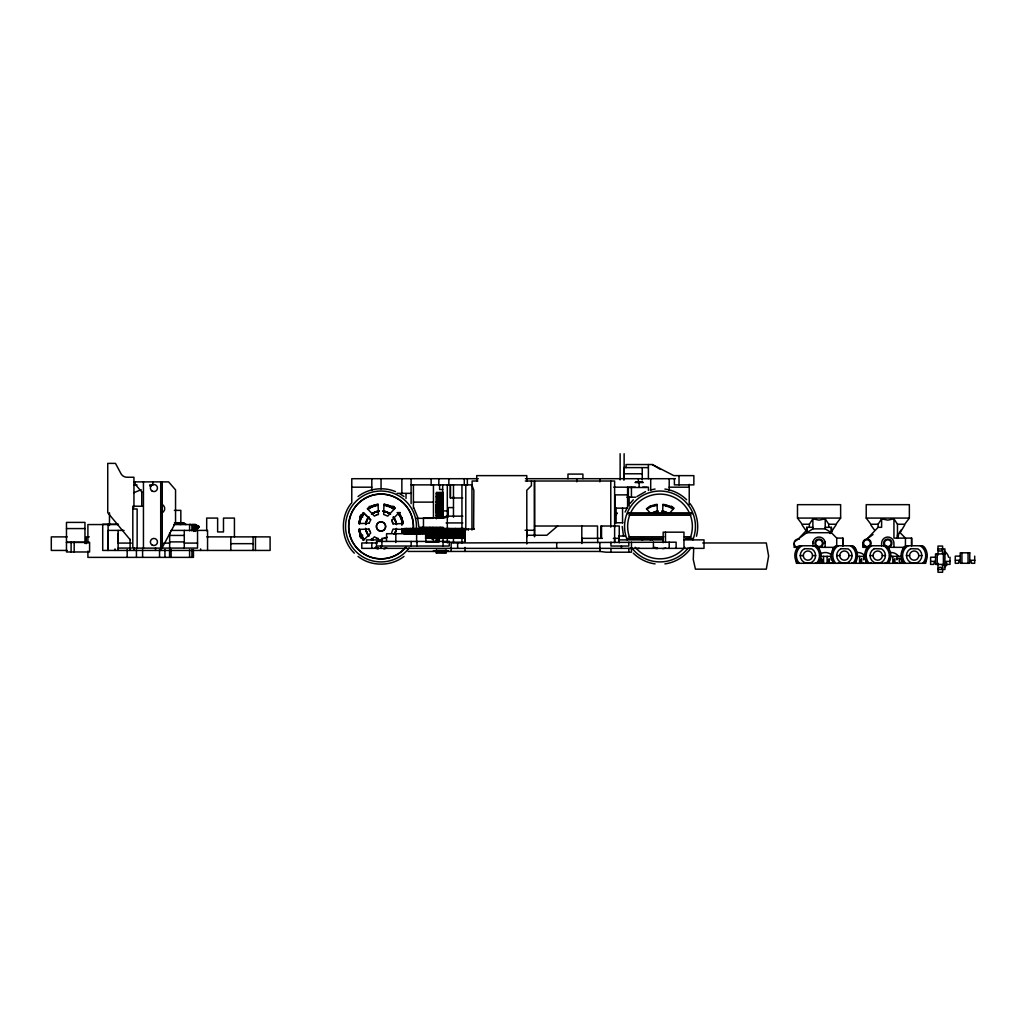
<?xml version="1.0" encoding="UTF-8"?>
<svg xmlns="http://www.w3.org/2000/svg" width="1026" height="1026" viewBox="0 0 1026 1026"><rect width="100%" height="100%" fill="white"/><g stroke="black" fill="none" stroke-linecap="round" stroke-linejoin="round"><path stroke-width="1.5" d="M118.131 550.436L118.131 530.404M399.537 515.783L399.55 512.602M401.859 533.264L401.859 528.493M401.859 525.312L401.859 517.373M411.105 503.663L411.105 478.706M416.62 542.497L416.62 533.712M442.847 528.557L442.847 538.265L442.745 527.479M450.388 497.969L450.388 484.875L450.388 497.969L462.726 497.969M453.479 484.875L453.479 497.969L453.479 496.802M442.822 542.19L465.265 542.19L465.163 529.095L474.41 529.095M468.241 530.262L468.241 529.095M526.8 543.985L526.8 490.261L531.417 485.644L531.417 481.014M581.806 542.626L581.806 538.342L602.262 538.342M597.683 542.626L597.683 538.342M599.864 547.384L599.864 551.437L606.02 552.206L631.465 552.206L631.465 549.128M610.778 527.146L610.778 481.014M614.625 542.639L614.625 538.342M614.625 527.146L614.625 481.014L525.312 481.014M807.347 529.454L798.254 539.035L806.718 532.712L806.718 527.326L812.887 527.326L812.887 518.848L819.056 520.131L825.212 518.848L828.739 524.235L828.739 527.326M806.718 527.326L806.718 532.712L812.887 528.865L812.887 527.326M836.716 545.806L836.716 538.111L831.381 532.712L825.212 528.865L825.212 518.848M806.718 532.712L831.381 532.712L831.381 527.326L825.212 527.326M842.885 538.111L842.885 545.806L842.885 538.111L836.716 538.111M873.036 534.52L866.983 539.035L878.089 527.326L878.089 524.235L881.616 518.848L887.785 520.131L893.941 518.848L893.941 538.111L911.614 538.111L911.614 545.806L911.614 538.111M897.468 538.111L897.468 524.235L893.941 518.848M473.64 529.095L473.858 490.261L472.101 485.644L472.101 481.014L477.847 481.014M831.381 532.712L831.381 527.326M904.727 525.004L900.11 532.712L905.445 538.111L905.445 545.806M391.675 532.635L393.035 529.095L403.154 529.39A22.341 22.341 0 0 1 402.628 532.25M403.218 529.095L403.205 529.39A22.341 22.341 0 0 1 402.59 532.25M693.691 549.41L693.255 559.426L695.423 569.161L766.307 569.161L768.615 556.054L766.307 542.959L702.746 542.959M942.612 548.923C942.727 551.885 937.879 551.885 937.995 548.923L944.933 548.923L944.933 569.481L937.995 569.481C937.879 566.519 942.727 566.519 942.612 569.481M813.092 541.6L812.887 545.96M369.142 523.286L358.908 523.555A22.341 22.341 0 0 1 363.332 512.872L370.694 519.823L369.091 523.286M696.449 536.239C699.45 525.068 696.962 512.679 689.934 503.497M898.096 536.765L898.827 533.571L901.226 529.839M835.998 525.004L830.098 533.571M193.363 528.313L193.401 526.582M866.124 559.824L866.124 562.133L868.124 563.3M625.103 512.025L627.296 507.601M197.39 526.556L193.016 524.453L197.39 526.556L195.722 530.083L199.082 526.556L194.94 524.427L193.747 526.056M160.71 550.436L175.549 522.709L175.549 489.877L168.597 481.874L133.944 481.874M194.068 526.017L194.94 524.427M812.887 518.848L809.36 524.235L809.36 527.326M831.034 532.327L832.496 529.839M351.072 503.497C339.632 517.899 341.119 540.369 354.329 553.168M193.67 531.494L197.095 526.582M796.586 549.038L799.305 545.768L816.568 545.768L819.274 549.038M818.466 563.3L819.274 562.133A13.094 13.094 0 0 0 817.966 547.166M833.022 549.038L835.741 545.768L852.991 545.768L855.71 549.038M854.902 563.3L855.71 562.133A13.094 13.094 0 0 0 854.402 547.166M866.38 549.038L869.099 545.768L886.361 545.768L889.067 549.038M888.26 563.3L889.067 562.133A13.094 13.094 0 0 0 887.759 547.166M902.816 549.038L905.535 545.768L922.784 545.768L925.503 549.038M924.695 563.3L925.503 562.133A13.094 13.094 0 0 0 924.195 547.166M196.902 529.583L199.082 526.556M809.36 524.235L802.101 524.235L797.484 518.079L797.484 504.664L840.627 504.664L840.627 518.079L835.998 524.235L828.739 524.235M878.089 524.235L870.83 524.235L866.213 518.079L866.213 504.664L909.357 504.664L909.357 518.079L904.727 524.235L897.468 524.235M195.312 531.494L199.018 526.582M193.683 530.032L196.723 526.556M630.041 503.497L633.286 499.777M689.947 549.449C683.867 557.285 674.736 562.569 664.912 563.902M363.473 540.292L370.694 533.122L368.988 529.095L358.908 529.39A22.341 22.341 0 0 0 363.332 540.074L363.525 540.292M371.284 539.907L374.4 536.829L376.337 537.868M644.52 538.252L642.276 540.074A22.341 22.341 0 0 1 640.66 537.65M669.721 513.038L673.607 508.742A22.341 22.341 0 0 0 662.924 504.317L662.616 513M650.279 539.907L652.331 537.855M852.939 563.3L853.222 563.018A11.555 11.555 0 0 0 851.798 546.73L850.413 545.768M886.31 563.3L886.579 563.018A11.555 11.555 0 0 0 885.156 546.73L883.771 545.768M922.733 563.3L923.015 563.018A11.555 11.555 0 0 0 921.592 546.73L920.207 545.768M378.389 514.449L378.094 504.317A22.341 22.341 0 0 0 367.398 508.742L374.4 516.116L376.337 515.078M557.618 526.005L546.832 535.264L526.8 535.264M816.709 562.62L815.08 563.3M849.195 562.62L847.566 563.3M882.475 562.62L880.834 563.3M801.896 545.768L800.498 546.73A11.555 11.555 0 0 0 799.074 563.018L799.357 563.3M838.319 545.768L836.934 546.73A11.555 11.555 0 0 0 835.51 563.018L834.01 562.62M871.69 545.768L870.304 546.73A11.555 11.555 0 0 0 868.881 563.018L869.15 563.3M908.113 545.768L906.727 546.73A11.555 11.555 0 0 0 905.304 563.018L905.586 563.3M358.036 496.52C368.526 488.427 383.249 486.491 395.472 491.595M404 556.425C390.906 566.698 371.13 566.711 358.036 556.425M637.005 496.52L645.534 491.595M387.212 537.149L383.621 538.496M133.944 492.66L141.178 489.697M149.847 486.132L152.746 484.952L152.746 481.874M376.285 515.078L378.427 514.449M650.215 490.005L655.063 489.043M901.405 558.67C898.443 558.554 898.443 563.402 901.405 563.3L901.405 558.67L896.942 558.67M451.158 551.437L451.158 542.959L676.134 542.19L676.134 548.359M383.621 548.641L383.968 548.628A22.341 22.341 0 0 0 386.84 548.051A22.341 22.341 0 0 1 383.916 548.628M662.616 548.641L662.924 548.628A22.341 22.341 0 0 0 665.784 548.051M179.935 524.478L181.14 524.44M185.206 524.44L186.347 524.427M674.39 478.693L674.39 484.875L693.858 484.875L693.858 475.628L673.825 475.628L652.254 464.534L626.052 464.534L626.052 467.612M648.394 467.612L623.744 467.625L623.744 479.873M623.744 473.781L642.238 473.781M478.296 478.706L351.777 478.706L351.777 502.766M525.427 478.706L675.365 478.706M635.761 481.784L642.533 481.784M634.979 482.553L643.302 482.553M133.944 484.952L137.074 484.952M149.604 484.952L152.746 484.952M411.105 484.875L471.46 484.875M351.777 487.183L371.81 487.183M613.728 487.183L635.299 487.183M642.674 487.183L648.394 487.183L648.394 490.466M669.196 487.183L689.228 487.183M646.855 487.491L628.361 487.491L628.361 497.2M442.693 489.492L439.603 489.492L439.603 484.875M443.309 492.429L436.371 492.429L436.371 518.784M397.049 493.339L411.105 493.339M436.371 493.711L443.309 493.711M436.371 494.814L443.309 494.814M627.591 494.878L614.907 494.878L614.907 508.139L627.591 508.139L627.591 487.183M436.371 495.891L443.309 495.891M436.371 496.584L443.309 496.584M436.371 496.956L443.309 496.956M436.371 497.161L443.309 497.097M626.822 497.2L635.774 497.2M436.371 498.303L443.309 498.303M436.371 499.418L443.309 499.418M436.371 500.483L443.309 500.483M436.371 501.496L443.309 501.496M436.371 501.701L443.309 501.701M436.371 501.919L443.309 501.919M413.414 502.124L433.447 502.124M436.371 502.201L443.309 502.201M436.371 502.522L443.309 502.522M436.371 503.625L443.309 503.625M436.371 504.677L443.309 504.677M374.888 505.356L378.119 505.356M383.993 505.356L387.225 505.356L387.212 506.446M656.858 505.356L649.381 506.446M663.027 505.356L666.105 505.356L666.105 506.446M436.371 505.664L443.309 505.664M142.409 506.216L132.816 506.216L132.816 548.128L197.543 548.076L197.543 530.404M369.142 506.446L373.464 506.446M388.379 506.446L393.92 506.446M667.541 506.446L671.863 506.446M436.371 506.575L443.309 506.575M436.371 507.408L443.309 507.408M453.479 507.588L448.234 507.588L448.234 517.078M436.371 508.101L443.309 508.101M132.816 508.986L137.138 508.986L137.138 548.128M436.371 509.396L443.309 509.396M174.407 510.371L180.833 510.371L180.833 522.709M436.371 510.384L443.309 510.384M442.693 510.91L447.31 510.91M436.371 511.294L443.309 511.294M436.371 512.128L443.309 512.128M397.088 512.602L400.268 512.602M436.371 512.885L443.309 512.885M614.689 512.91L617.152 512.91M627.591 512.91L692.306 512.91M436.371 513.526L443.309 513.526M614.689 513.68L617.152 513.68M627.591 513.68L692.306 513.68M436.371 514.321L443.309 514.321M436.371 515.116L443.309 515.103M436.371 515.244L443.309 515.244M614.561 515.219L615.6 515.219M629.13 515.219L690.767 515.219M436.371 515.462L443.309 515.462M436.371 515.783L443.309 515.783M436.371 516.181L443.309 516.181M446.079 516.155L462.803 516.155M442.693 516.771L447.31 516.771M436.371 517.271L443.309 517.271M445.04 517.925L423.469 517.925L423.469 528.557M436.371 518.066L443.309 518.066M797.484 518.079L840.627 518.079M866.213 518.079L909.357 518.079M416.492 518.31L433.447 518.31L433.447 484.875M174.446 522.709L183.154 522.709L185.462 524.248L174.741 524.248M614.907 522.773L622.833 522.773M446.079 522.927L462.803 522.927M391.675 520.31L393.035 523.85L403.154 523.555A22.341 22.341 0 0 0 398.781 512.872L391.727 520.31M118.465 524.248L102.715 524.248L102.715 550.436L270.107 550.436L270.107 536.88L206.79 536.88M117.592 524.555L87.903 524.555L87.903 543.305M173.766 524.555L193.452 524.555L193.452 530.801M534.533 526.017L534.533 536.803L534.508 481.014L534.533 526.017L597.53 526.005L597.53 538.342M878.089 527.326L881.616 527.326L881.616 518.848M66.472 528.57L84.966 528.57M420.083 528.557L403.962 528.557L404.116 534.097M442.514 528.557L464.74 528.557L464.74 538.265L425.457 538.265M812.887 528.865L825.212 528.865M525.043 530.262L534.508 530.262M124.031 530.404L108.115 530.404L108.115 550.436L108.115 524.248M170.957 530.404L207.56 530.404L207.56 550.436M169.649 535.431L184.282 535.431M618.691 536.021L624.872 536.021M629.13 536.79L663.976 536.79M684.406 536.79L690.767 536.79M67.203 536.88L51.3 536.88L51.3 550.436L67.203 550.436M89.313 536.88L86.274 536.88L86.274 543.665M386.52 538.342L381.89 538.342L381.89 546.037M613.343 538.342L619.255 538.342L619.255 542.639L619.255 526.005L600.761 526.005L600.761 538.342M627.591 538.342L662.77 538.342M685.625 538.342L692.306 538.342M431.908 539.112L433.447 539.112M436.371 538.996L439.141 538.996M627.591 539.112L663.219 539.112M685.625 539.112L692.306 539.112M381.954 539.881L366.551 539.881L366.551 542.703M619.255 539.881L663.168 539.881M683.97 539.881L704.003 539.881L704.003 548.359L361.793 548.359L361.793 542.959L377.196 542.959M436.371 540.061L439.141 540.061M436.371 540.266L439.141 540.266M436.371 540.779L439.141 540.779M436.371 540.971L439.141 540.907M436.371 541.112L439.141 541.112M169.649 541.895L184.282 541.895M439.141 541.997L436.371 541.997L436.371 538.009M66.472 542.267L89.595 542.267L89.595 551.975L66.472 551.975L66.472 522.401L84.966 522.401L84.966 543.511M438.192 542.19L425.867 542.19L425.867 533.712L386.571 533.712L386.52 541.42M66.472 542.421L84.966 542.421M118.131 543.087L131.418 543.087M163.762 543.087L169.649 543.087M184.282 543.087L197.543 543.087M230.812 543.665L253.089 543.665M798.792 547.345L794.086 547.345L794.086 543.19M817.517 547.345L835.279 547.345M869.086 547.345L862.815 547.345L862.815 543.19M886.246 547.345L905.445 547.345M690.036 547.589L693.396 547.589M118.131 548.076L131.418 548.076M630.041 548.359L631.388 548.359M637.928 548.359L639.288 548.359M436.371 550.475L446.079 550.475M436.371 551.116L446.079 550.988M408.143 551.437L599.864 551.437L599.864 542.959M436.371 552.026L446.079 552.026M436.371 553.065L446.079 553.219L446.079 549.949M942.15 553.309L944.933 553.309M945.087 553.925L935.532 553.925L935.532 564.403L945.087 564.403M800.229 555.592L803.307 555.592M812.554 555.592A4.617 4.617 0 0 0 805.615 551.59A4.617 4.617 0 0 0 805.615 559.593A4.617 4.617 0 0 0 812.554 555.592L815.632 555.592M836.665 555.592L839.743 555.592M848.989 555.592A4.617 4.617 0 0 0 842.051 551.59A4.617 4.617 0 0 0 842.051 559.593A4.617 4.617 0 0 0 848.989 555.592L852.067 555.592M870.022 555.592L873.1 555.592M882.347 555.592A4.617 4.617 0 0 0 875.422 551.59A4.617 4.617 0 0 0 875.422 559.593A4.617 4.617 0 0 0 882.347 555.592L885.438 555.592M906.458 555.592L909.536 555.592M918.783 555.592A4.617 4.617 0 0 1 911.845 559.593A4.617 4.617 0 0 1 911.845 551.59A4.617 4.617 0 0 1 918.783 555.592L921.861 555.592M960.221 556.13L955.283 556.13L955.283 559.978M820.826 556.361L831.175 556.361L831.175 559.824M857.21 556.361L864.969 556.361M889.645 556.361L901.405 556.361M935.532 557.233L930.595 557.233L930.595 561.094M942.15 565.018L944.933 565.018M363.384 538.034L362.563 538.034L362.563 534.854M189.695 524.427L190.618 524.453M383.968 504.317L383.673 514.449L387.7 516.116L394.6 508.742A22.341 22.341 0 0 0 383.916 504.317A22.341 22.341 0 0 1 394.651 508.742M657.384 548.641L657.076 548.628A22.341 22.341 0 0 1 654.216 548.051M378.427 548.641L378.094 548.628A22.341 22.341 0 0 1 375.221 548.051A22.341 22.341 0 0 0 378.132 548.628M664.912 489.043C673.082 490.171 680.802 493.981 686.676 499.777M655.063 563.902C646.893 562.774 639.172 558.965 633.286 553.168M378.427 538.522L376.285 537.868M194.786 524.44L198.864 526.556M194.478 525.274L198.416 527.492M194.235 525.299L198.056 527.492M652.254 464.534L660.308 469.28M193.504 526.017L195.851 527.492M399.896 493.775L404 496.52M183.064 522.709L185.347 524.248M192.875 526.774L195.107 528.313M813.977 545.768L815.362 546.73A11.555 11.555 0 0 1 816.786 563.018L816.542 562.62M182.384 522.709L184.526 524.248M181.807 522.709L183.808 524.248M181.076 522.709L182.91 524.248M180.217 522.709L181.846 524.248M650.279 513.038L646.406 508.742A22.341 22.341 0 0 1 657.089 504.317L657.384 513M363.473 512.654L370.655 519.823M179.229 522.709L180.64 524.248M141.793 491.929L135.124 484.182L135.124 481.874M130.084 539.65L107.743 512.692L107.743 463.38L115.476 463.38L120.606 472.96A6.938 6.938 0 0 0 127.006 477.244L133.944 477.244L133.944 507.075M178.139 522.709L179.294 524.248M903.624 563.3L902.816 562.133A13.094 13.094 0 0 1 904.124 547.166M867.188 563.3L866.38 562.133A13.094 13.094 0 0 1 867.688 547.166M833.83 563.3L833.022 562.133A13.094 13.094 0 0 1 834.33 547.166M797.394 563.3L796.586 562.133A13.094 13.094 0 0 1 797.895 547.166M802.101 525.004L806.718 531.712M805.602 529.839L807.064 532.327M176.972 522.709L177.844 524.248M413.722 507.601L417.492 516.706L418.775 526.479M874.332 529.839L870.83 525.004M833.638 562.133L833.33 560.978M175.728 522.709L176.318 524.248M392.394 521.759L393.073 523.85M369.668 531.186L369.027 529.095M623.526 536.239L622.231 526.479M825.007 541.6L825.212 547.345M974.7 556.13L974.7 559.978M968.069 552.822L968.069 563.3M961.913 552.822L961.913 563.3M950.012 557.233L950.012 561.094M943.381 553.925L943.381 564.403M942.612 553.309L942.612 546.063L937.995 546.063L937.995 555.169M942.612 565.018L942.612 572.264L937.995 572.264L937.995 563.159M937.225 553.925L937.225 564.403M925.721 560.671L925.721 563.3L796.381 563.3L796.381 560.671M904.175 562.62L904.175 563.3M902.611 560.671L902.611 563.3M899.866 562.62L899.866 563.3M897.468 534.867L897.468 538.009M896.942 556.361L896.942 559.824M896.942 562.62L896.942 563.3M894.928 558.67L894.928 563.3M894.159 559.439L894.159 562.517M893.941 547.345L893.941 543.19A6.169 6.169 0 0 0 887.785 537.034A6.169 6.169 0 0 0 881.616 543.19L881.616 545.96M892.851 556.361L892.851 563.3M889.311 559.132L889.311 563.3M887.233 562.62L887.233 563.3M885.22 562.62L885.22 563.3M882.296 562.62L882.296 563.3M877.987 562.62L877.987 563.3M870.894 562.62L870.894 563.3M866.585 562.62L866.585 563.3M866.175 560.671L866.175 563.3M863.661 556.361L863.661 559.824M863.661 562.62L863.661 563.3M861.66 558.67L861.66 563.3M860.878 559.439L860.878 562.517M859.57 556.361L859.57 563.3M856.03 560.517L856.03 563.3M855.928 560.671L855.928 563.3M853.953 562.62L853.953 563.3M851.952 562.62L851.952 563.3M849.015 562.62L849.015 563.3M844.706 562.62L844.706 563.3M838.422 562.62L838.422 563.3M834.1 562.62L834.1 563.3M832.804 560.671L832.804 563.3M831.175 562.62L831.175 563.3M829.175 558.67L829.175 563.3M828.405 559.439L828.405 562.517M827.097 556.361L827.097 563.3M823.545 556.361L823.545 563.3M822.236 559.439L822.236 562.517M821.467 558.67L821.467 563.3M819.492 560.671L819.466 563.3M812.22 562.62L812.22 563.3M689.228 484.349L689.228 504.689M683.97 548.359L683.97 532.173L663.168 532.173L663.168 542.703M679.02 475.628L679.02 484.875M669.196 478.706L669.196 490.466M669.196 542.19L669.196 548.359M665.476 532.173L665.476 542.472M653.421 542.19L653.421 548.359M650.702 478.706L650.702 490.466M648.394 464.534L648.394 478.706M642.238 467.625L642.238 479.873M639.147 482.553L639.147 487.337M638.377 478.706L638.377 482.938M631.439 487.491L631.439 497.2M631.465 542.19L631.465 548.359M629.13 497.2L629.13 506.113M628.823 542.19L628.823 546.037L610.957 546.037L610.957 542.19M628.823 548.359L628.823 552.206M624.129 453.736L624.129 479.873M622.564 508.139L622.564 522.773M621.435 546.037L621.435 548.359M620.127 453.736L620.127 479.873M616.1 508.139L616.1 522.773M614.625 526.005L614.625 541.972M610.957 548.359L610.957 552.206M601.531 526.005L601.531 538.342M599.864 478.706L599.864 481.835M582.909 478.706L582.909 474.089L567.968 474.089L567.968 478.706M581.806 526.005L581.806 543.562M576.74 478.706L576.74 481.784M556.708 542.959L556.708 548.359M526.8 481.014L526.8 475.628L476.718 475.628L476.718 481.014M526.8 530.262L526.8 536.79M471.96 485.298L471.96 530.057M467.343 478.706L467.343 484.875M465.804 484.875L465.804 530.365M465.163 529.095L465.163 542.19M465.035 547.384L465.035 551.437M464.265 478.706L464.265 484.875M463.765 528.557L463.778 538.265M463.457 528.557L463.457 538.265M462.367 528.557L462.367 538.265M461.944 484.875L461.944 528.788M461.944 538.201L461.944 542.908M461.29 528.557L461.29 538.265M460.597 528.557L460.597 538.265M460.225 528.557L460.225 538.265M460.02 528.557L460.02 538.265M458.866 528.557L458.866 538.265M457.763 528.557L457.763 538.265M457.634 542.959L457.634 548.359M456.698 528.557L456.698 538.265M455.685 528.557L455.685 538.265M455.467 528.557L455.467 538.265M455.262 528.557L455.262 538.265M454.659 528.557L454.659 538.265M453.543 528.557L453.543 538.265M453.479 496.597L453.479 517.207M453.479 537.56L453.479 542.497M452.504 528.557L452.504 538.265M451.517 528.557L451.517 538.265M450.594 528.557L450.594 538.265M449.773 528.557L449.773 538.265M449.08 528.557L449.08 538.265M448.849 478.706L448.849 484.875M448.824 528.557L448.875 538.265M448.772 528.557L448.657 538.265M448.413 528.557L448.413 538.265M448.08 551.437L448.08 550.667L433.447 550.667L433.447 551.437M447.785 528.557L447.785 538.265M447.31 484.875L447.31 529.095M447.31 537.919L447.31 542.959M446.797 528.557L446.797 538.265M445.874 528.557L445.874 538.265M445.04 528.557L445.04 538.265M444.296 528.557L444.296 538.265M443.655 538.265L443.463 527.479L419.262 527.479L419.172 534.097M443.065 546.037L443.065 538.342L438.448 538.342L438.448 541.42M442.693 484.875L442.693 518.002M441.988 527.479L441.988 538.265M441.244 527.479L441.244 538.265M440.5 527.479L440.5 538.265M440.192 527.479L440.103 538.265M439.91 527.479L439.91 538.265M439.782 527.479L439.641 538.265M438.833 478.706L438.833 484.875M438.718 527.479L438.718 538.265M437.858 527.479L437.858 538.265M437.076 527.479L437.076 538.265M436.409 527.479L436.409 538.265M436.371 549.949L436.371 553.219M435.909 504.972L435.909 512.538M435.896 527.479L435.896 538.265M435.204 527.479L435.204 538.265M434.19 527.479L434.19 538.265M433.447 537.457L433.447 541.882M433.357 527.479L433.382 538.265M433.075 527.479L433.152 538.265M432.818 527.479L432.818 538.265M432.344 527.479L432.344 538.265M431.754 527.479L431.754 538.265M431.138 478.706L431.138 484.875M430.971 527.479L430.971 538.265M430.381 527.479L430.381 538.265M429.907 527.479L429.907 538.265M429.573 527.479L429.573 538.265M428.56 527.479L428.56 538.265M427.521 527.479L427.521 538.265M426.842 527.479L426.842 538.265M426.316 527.479L426.316 538.265M425.649 527.479L425.649 538.265M424.867 527.479L424.867 533.635M424.007 527.479L424.007 533.635M423.084 527.479L423.11 533.635M422.815 527.479L422.815 533.635M422.532 527.479L422.622 533.635M422.225 527.479L422.225 533.635M421.481 527.479L421.481 533.635M420.737 527.479L420.737 533.635M419.993 527.479L420.083 534.097M418.172 528.557L418.172 534.097M417.12 528.557L417.12 534.097M417.031 541.42L417.031 546.037M416.902 528.557L416.902 534.097M416.402 534.097L416.402 528.557L416.21 534.097M416.069 528.557L416.069 534.097M415.171 528.557L415.171 534.097M414.209 528.557L414.209 534.097M413.414 484.875L413.414 508.216M413.17 528.557L413.17 534.097M412.08 528.557L412.08 534.097M411.17 541.42L411.17 546.037M410.836 528.557L410.939 534.097M410.605 528.557L410.605 534.097M410.246 528.557L410.246 534.097M409.81 528.557L409.81 534.097M408.733 528.557L408.733 534.097M407.63 528.557L407.63 534.097M406.694 528.557L406.694 534.097M406.501 528.557L406.501 534.097M406.193 528.557L406.052 534.097M406.014 493.698L406.027 498.482M405.155 528.557L405.155 534.097M401.859 478.706L401.859 493.339M395.818 533.712L395.818 542.497M381.056 478.706L381.056 488.953M381.056 545.652L381.056 548.359M374.9 505.356L374.9 506.446M371.81 478.706L371.81 490.415M371.81 542.959L371.81 548.359M362.563 514.193L362.563 517.373M255.461 536.88L255.461 550.436M253.089 536.88L253.089 550.436M234.428 537.085L234.428 518.079L223.488 518.079L223.488 531.943L217.627 531.943L217.627 518.079L206.688 518.079L206.688 530.75M230.812 536.88L230.812 550.436M200.621 548.897L200.621 550.436M193.452 549.564L193.452 557.375L87.903 557.375L87.903 551.116M191.913 524.555L191.913 530.801M191.913 549.564L191.913 557.375M189.592 524.555L189.592 530.801M189.592 549.564L189.592 557.375M184.282 530.404L184.282 548.076M171.111 549.564L171.111 557.375M169.649 532.917L169.649 548.076M169.559 549.564L169.559 557.375M164.942 549.564L164.942 557.375M162.249 481.874L162.249 548.128M160.71 481.874L160.71 548.128M159.543 549.564L159.543 557.375M155.516 547.871L155.516 550.436M143.448 481.874L143.448 548.128M142.601 549.564L142.601 557.375M141.755 491.89L141.755 506.216M136.432 549.551L136.432 557.375M133.944 547.871L133.944 550.436M130.084 539.278L130.084 550.436M127.186 549.551L127.186 557.375M118.131 533.494L118.131 542.728M115.04 548.897L115.04 550.436M109.474 512.756L109.474 525.504M74.18 542.267L74.18 551.975M71.102 542.267L71.102 551.975M409.118 548.051A35.435 35.435 0 0 1 351.392 545.947A35.435 35.435 0 0 1 372.335 492.108A35.435 35.435 0 0 1 416.312 529.557M405.796 547.268A32.357 32.357 0 0 1 353.47 543.459A32.357 32.357 0 0 1 373.541 494.981A32.357 32.357 0 0 1 413.286 529.288A32.357 32.357 0 0 0 373.541 494.981A32.357 32.357 0 0 0 353.508 543.459A32.357 32.357 0 0 0 405.847 547.268M359.651 535.315A23.111 23.111 0 0 0 360.998 538.034A23.111 23.111 0 0 1 359.703 535.315M359.651 517.63A23.111 23.111 0 0 1 360.998 514.911A23.111 23.111 0 0 0 359.703 517.63M395.087 508.139A23.111 23.111 0 0 0 392.573 506.459A23.111 23.111 0 0 1 395.125 508.139M363.281 540.074A22.341 22.341 0 0 1 358.856 529.39M358.856 523.555A22.341 22.341 0 0 1 363.281 512.872M398.729 512.872A22.341 22.341 0 0 1 403.154 523.555M368.783 535.854A15.403 15.403 0 0 1 365.731 528.48A15.557 15.557 0 0 0 368.706 535.944A15.557 15.557 0 0 1 365.577 528.505M368.783 517.091A15.403 15.403 0 0 0 365.731 524.466A15.557 15.557 0 0 1 368.706 517.001A15.557 15.557 0 0 0 365.577 524.44M359.626 529.288A21.572 21.572 0 0 0 363.897 539.599A21.572 21.572 0 0 1 359.664 529.288M359.626 523.658A21.572 21.572 0 0 1 363.897 513.346A21.572 21.572 0 0 0 359.664 523.658M383.827 505.087A21.572 21.572 0 0 1 394.138 509.358A21.572 21.572 0 0 0 383.865 505.087M398.126 513.346A21.572 21.572 0 0 1 402.397 523.658A21.572 21.572 0 0 0 398.165 513.346M383.044 511.038A15.557 15.557 0 0 1 390.483 514.129A15.557 15.557 0 0 0 383.083 511.038M627.258 540.035A35.435 35.435 0 0 1 660 491.031A35.435 35.435 0 0 1 692.742 540.035M688.113 548.051A35.435 35.435 0 0 1 631.888 548.051M630.105 514.09A32.357 32.357 0 0 1 672.389 496.571A32.357 32.357 0 0 1 689.895 538.855M684.791 547.268A32.357 32.357 0 0 1 635.209 547.268M630.105 538.855A32.357 32.357 0 0 1 629.592 515.398M671.555 506.459A23.111 23.111 0 0 1 674.069 508.139M652.292 539.817A15.403 15.403 0 0 1 650.612 538.701M652.292 513.128A15.403 15.403 0 0 1 657.987 511.192M662.014 511.192A15.403 15.403 0 0 1 667.695 513.128M657.179 547.858A21.572 21.572 0 0 1 654.408 547.307M646.867 509.358A21.572 21.572 0 0 1 657.179 505.087M662.809 505.087A21.572 21.572 0 0 1 673.133 509.358M652.215 513A15.557 15.557 0 0 1 657.961 511.038M662.027 511.038A15.557 15.557 0 0 1 667.772 513M161.338 504.138A4.617 4.617 0 0 1 161.338 513.064M819.954 554.207A9.337 9.337 0 0 1 830.688 554.207M855.915 552.706A9.337 9.337 0 0 1 864.61 555.451M891.081 552.501A9.337 9.337 0 0 1 899.045 556.951M947.088 564.531A9.337 9.337 0 0 1 944.33 567.121M944.33 551.206A9.337 9.337 0 0 1 948.588 557.272M884.835 546.127A4.155 4.155 0 0 1 886.028 539.419A4.155 4.155 0 0 1 891.927 542.831A4.155 4.155 0 0 1 886.708 547.204M812.887 543.19A6.169 6.169 0 0 1 819.056 537.034A6.169 6.169 0 0 1 825.212 543.19M798.254 547.345A4.155 4.155 0 0 1 795.304 546.127M794.65 545.268A4.155 4.155 0 0 1 799.331 539.176M799.126 546.46A3.386 3.386 0 0 1 797.369 546.46M795.317 541.497A3.386 3.386 0 0 1 795.855 540.792M796.561 540.253A3.386 3.386 0 0 1 797.369 539.92M367.449 508.742A22.341 22.341 0 0 1 378.132 504.317M368.834 535.854A15.403 15.403 0 0 1 365.782 528.48M365.782 524.466A15.403 15.403 0 0 1 368.834 517.091M934.609 561.402L933.686 564.403L930.595 564.403L930.595 561.402L934.609 561.402M959.297 560.286L958.361 563.3L955.283 563.3L955.283 560.286L959.297 560.286M804.64 548.654L804.076 548.923A7.708 7.708 0 0 0 802.024 560.542A7.708 7.708 0 0 0 813.836 560.542A7.708 7.708 0 0 0 811.784 548.923L804.64 548.654M841.076 548.654L840.512 548.923A7.708 7.708 0 0 0 838.46 560.542A7.708 7.708 0 0 0 850.272 560.542A7.708 7.708 0 0 0 848.22 548.923L841.076 548.654M874.434 548.654L873.87 548.923A7.708 7.708 0 0 0 871.831 560.542A7.708 7.708 0 0 0 883.63 560.542A7.708 7.708 0 0 0 881.578 548.923L874.434 548.654M910.87 548.654L910.306 548.923A7.708 7.708 0 0 0 908.254 560.542A7.708 7.708 0 0 0 920.065 560.542A7.708 7.708 0 0 0 918.013 548.923L910.87 548.654M439.141 540.497L436.371 540.51L439.141 540.561M443.309 493.403L436.371 493.403L443.309 493.416M443.309 508.357L436.371 508.293L443.309 508.409M449.234 541.42L376.504 541.42L376.504 546.037L449.234 546.037L449.234 541.42M969.775 552.822L960.221 552.822L960.221 563.3L969.775 563.3L969.775 552.822M974.7 560.286L970.737 560.286L971.673 563.3L974.7 563.3L974.7 560.286M950.012 561.402L946.062 561.402L946.985 564.403L950.012 564.403L950.012 561.402M185.052 524.248L182.808 522.709L185.039 524.248M416.684 534.097L416.671 528.557L416.607 534.097M429.368 538.265L429.368 527.479L429.343 538.265M378.697 530.48A4.617 4.617 0 0 0 385.622 526.479A4.617 4.617 0 0 0 378.697 522.465A4.617 4.617 0 0 0 378.697 530.48M394.356 534.174A15.403 15.403 0 0 0 396.293 528.48A15.403 15.403 0 0 1 394.394 534.174M371.63 538.701A15.403 15.403 0 0 0 373.31 539.817A15.403 15.403 0 0 1 371.668 538.701M379.004 511.192A15.403 15.403 0 0 0 371.63 514.244A15.403 15.403 0 0 1 379.043 511.192M390.393 514.244A15.403 15.403 0 0 0 383.019 511.192A15.403 15.403 0 0 1 390.431 514.244M396.293 524.466A15.403 15.403 0 0 0 393.24 517.091A15.403 15.403 0 0 1 396.331 524.466M401.846 532.058A21.572 21.572 0 0 0 402.397 529.288A21.572 21.572 0 0 1 401.884 532.058M375.426 547.307A21.572 21.572 0 0 0 378.196 547.858A21.572 21.572 0 0 1 375.465 547.307M378.196 505.087A21.572 21.572 0 0 0 367.872 509.358A21.572 21.572 0 0 1 378.235 505.087M394.484 534.251A15.557 15.557 0 0 0 396.434 528.505A15.557 15.557 0 0 1 394.535 534.251M371.54 538.817A15.557 15.557 0 0 0 373.233 539.945A15.557 15.557 0 0 1 371.579 538.817M378.979 511.038A15.557 15.557 0 0 0 371.54 514.129A15.557 15.557 0 0 1 379.017 511.038M396.434 524.44A15.557 15.557 0 0 0 393.356 517.001A15.557 15.557 0 0 1 396.485 524.44M152.156 545.037A3.54 3.54 0 0 0 157.465 541.959A3.54 3.54 0 0 0 152.156 538.894A3.54 3.54 0 0 0 152.156 545.037M152.156 491.108A3.54 3.54 0 0 0 157.465 488.03A3.54 3.54 0 0 0 152.156 484.965A3.54 3.54 0 0 0 152.156 491.108M886.092 546.127A3.386 3.386 0 0 0 891.171 543.19A3.386 3.386 0 0 0 886.092 540.253A3.386 3.386 0 0 0 886.092 546.127M864.905 546.794A4.155 4.155 0 0 0 871.138 543.19A4.155 4.155 0 0 0 864.905 539.586A4.155 4.155 0 0 0 864.905 546.794M865.29 546.127A3.386 3.386 0 0 0 870.369 543.19A3.386 3.386 0 0 0 865.29 540.253A3.386 3.386 0 0 0 865.29 546.127M816.106 546.127A4.155 4.155 0 0 0 823.07 544.267A4.155 4.155 0 0 0 817.978 539.176A4.155 4.155 0 0 0 816.106 546.127M817.363 546.127A3.386 3.386 0 0 0 822.442 543.19A3.386 3.386 0 0 0 817.363 540.253A3.386 3.386 0 0 0 817.363 546.127M378.748 530.48A4.617 4.617 0 0 0 385.673 526.479A4.617 4.617 0 0 0 378.748 522.465A4.617 4.617 0 0 0 378.748 530.48"/></g></svg>
